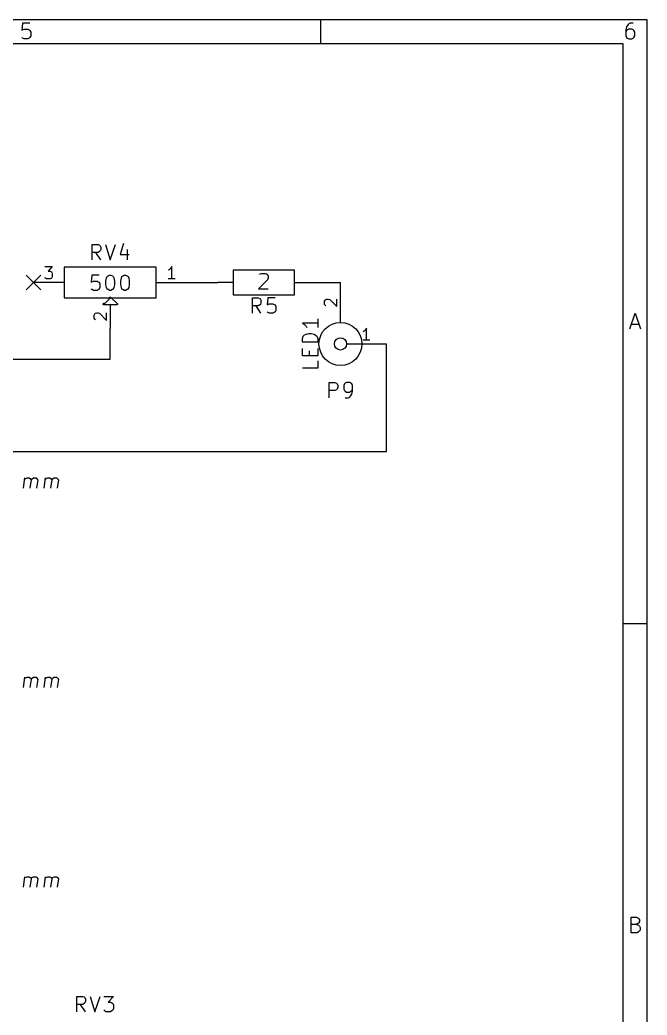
# Model space of a CAD drawing. Extents: x 10 to 287, y -200 to -10.
# Drawn here: x 235.1 to 287, y -92.4 to -10 of the extents above; entities that cross this region are included whole.
import ezdxf

# ---------------------------------------------------------------- set-up
doc = ezdxf.new("R2010")
doc.units = 0
doc.header["$MEASUREMENT"] = 0

msp = doc.modelspace()

# ---------------------------------------------------------------- linework, layer by layer
at = {"layer": 'Blue 2'}
for p, q in [((235.61, -31.1404), (236.83, -32.3596)), ((236.83, -31.1404), (235.61, -32.3596))]:
    msp.add_line(p, q, dxfattribs=at)
at = {"layer": 'Cyan 2'}
for p, q in [((241.071, -29.8704), (241.071, -28.6004)), ((241.071, -28.6004), (241.554, -28.6004)), ((241.554, -28.6004), (241.681, -28.6512)), ((241.681, -28.6512), (241.732, -28.702)), ((241.732, -28.702), (241.783, -28.829)), ((241.783, -28.829), (241.783, -29.0068)), ((242.164, -28.6004), (242.57, -29.8704)), ((242.57, -29.8704), (243.002, -28.6004)), ((243.662, -28.5242), (243.383, -29.4386)), ((241.554, -29.2608), (241.071, -29.2608)), ((241.783, -29.8704), (241.376, -29.2608)), ((241.681, -29.1846), (241.554, -29.2608)), ((241.732, -29.1338), (241.681, -29.1846)), ((241.783, -29.0068), (241.732, -29.1338)), ((243.383, -29.4386), (244.145, -29.4386)), ((243.967, -29.0068), (243.967, -29.8704)), ((241.046, -31.1404), (240.995, -31.7246)), ((241.656, -31.1404), (241.046, -31.1404)), ((242.265, -31.369), (242.316, -31.242)), ((242.316, -31.242), (242.392, -31.1912)), ((242.392, -31.1912), (242.494, -31.1404)), ((242.494, -31.1404), (242.621, -31.1404)), ((242.621, -31.1404), (242.748, -31.1912)), ((242.748, -31.1912), (242.799, -31.242)), ((242.799, -31.242), (242.875, -31.369)), ((243.484, -31.369), (243.535, -31.242)), ((243.535, -31.242), (243.611, -31.1912)), ((243.611, -31.1912), (243.713, -31.1404)), ((243.713, -31.1404), (243.84, -31.1404)), ((243.84, -31.1404), (243.967, -31.1912)), ((243.967, -31.1912), (244.018, -31.242)), ((244.018, -31.242), (244.094, -31.369)), ((254.914, -31.0896), (254.965, -31.0388)), ((254.965, -31.0388), (255.092, -30.988)), ((255.092, -30.988), (255.397, -30.988)), ((255.397, -30.988), (255.499, -31.0388)), ((255.499, -31.0388), (255.575, -31.0896)), ((255.575, -31.0896), (255.626, -31.2166)), ((255.626, -31.2166), (255.626, -31.3436)), ((240.995, -31.7246), (241.046, -31.6738)), ((241.046, -31.6738), (241.173, -31.623)), ((241.173, -31.623), (241.478, -31.623)), ((241.478, -31.623), (241.579, -31.6738)), ((241.579, -31.6738), (241.656, -31.7246)), ((241.656, -31.7246), (241.706, -31.8516)), ((241.706, -31.8516), (241.706, -32.1564)), ((242.214, -31.623), (242.265, -31.369)), ((242.214, -31.9278), (242.214, -31.623)), ((242.265, -32.1564), (242.214, -31.9278)), ((242.875, -31.369), (242.926, -31.623)), ((242.926, -31.9278), (242.875, -32.1564)), ((242.926, -31.623), (242.926, -31.9278)), ((243.434, -31.623), (243.484, -31.369)), ((243.434, -31.9278), (243.434, -31.623)), ((243.484, -32.1564), (243.434, -31.9278)), ((244.094, -31.369), (244.145, -31.623)), ((244.145, -31.9278), (244.094, -32.1564)), ((244.145, -31.623), (244.145, -31.9278)), ((255.575, -31.5214), (254.838, -32.258)), ((255.626, -31.3436), (255.575, -31.5214)), ((241.046, -32.3342), (240.995, -32.2834)), ((241.173, -32.4104), (241.046, -32.3342)), ((241.478, -32.4104), (241.173, -32.4104)), ((241.579, -32.3342), (241.478, -32.4104)), ((241.656, -32.2834), (241.579, -32.3342)), ((241.706, -32.1564), (241.656, -32.2834)), ((242.316, -32.2834), (242.265, -32.1564)), ((242.392, -32.3342), (242.316, -32.2834)), ((242.494, -32.4104), (242.392, -32.3342)), ((242.621, -32.4104), (242.494, -32.4104)), ((242.748, -32.3342), (242.621, -32.4104)), ((242.799, -32.2834), (242.748, -32.3342)), ((242.875, -32.1564), (242.799, -32.2834)), ((243.535, -32.2834), (243.484, -32.1564)), ((243.611, -32.3342), (243.535, -32.2834)), ((243.713, -32.4104), (243.611, -32.3342)), ((243.84, -32.4104), (243.713, -32.4104)), ((243.967, -32.3342), (243.84, -32.4104)), ((244.018, -32.2834), (243.967, -32.3342)), ((244.094, -32.1564), (244.018, -32.2834)), ((254.838, -32.258), (255.626, -32.258)), ((254.33, -34.29), (254.33, -33.02)), ((254.33, -33.02), (254.813, -33.02)), ((254.813, -33.6804), (254.33, -33.6804)), ((255.041, -34.29), (254.635, -33.6804)), ((254.813, -33.02), (254.94, -33.0708)), ((254.94, -33.6042), (254.813, -33.6804)), ((254.94, -33.0708), (254.991, -33.1216)), ((254.991, -33.5534), (254.94, -33.6042)), ((254.991, -33.1216), (255.041, -33.2486)), ((255.041, -33.4264), (254.991, -33.5534)), ((255.041, -33.2486), (255.041, -33.4264)), ((255.6, -33.02), (255.549, -33.6042)), ((255.549, -33.6042), (255.6, -33.5534)), ((256.21, -33.02), (255.6, -33.02)), ((255.6, -33.5534), (255.727, -33.5026)), ((255.727, -33.5026), (256.032, -33.5026)), ((256.032, -33.5026), (256.134, -33.5534)), ((256.134, -33.5534), (256.21, -33.6042)), ((256.21, -33.6042), (256.261, -33.7312)), ((256.261, -33.7312), (256.261, -34.036)), ((255.6, -34.2138), (255.549, -34.163)), ((255.727, -34.29), (255.6, -34.2138)), ((256.032, -34.29), (255.727, -34.29)), ((256.134, -34.2138), (256.032, -34.29)), ((256.21, -34.163), (256.134, -34.2138)), ((256.261, -34.036), (256.21, -34.163)), ((259.74, -35.1028), (258.47, -35.1028)), ((258.47, -35.1028), (258.648, -35.2298)), ((258.648, -35.2298), (258.775, -35.3568)), ((258.775, -35.3568), (258.826, -35.4584)), ((259.74, -34.7472), (259.74, -35.4584)), ((258.47, -36.3728), (258.521, -36.195)), ((258.521, -36.195), (258.648, -36.068)), ((258.648, -36.068), (258.775, -36.0172)), ((258.775, -36.0172), (259.004, -35.9664)), ((259.004, -35.9664), (259.182, -35.9664)), ((259.182, -35.9664), (259.436, -36.0172)), ((259.436, -36.0172), (259.537, -36.068)), ((259.537, -36.068), (259.664, -36.195)), ((259.664, -36.195), (259.74, -36.3728)), ((258.47, -36.6776), (258.47, -36.3728)), ((259.74, -36.6776), (258.47, -36.6776)), ((259.74, -36.3728), (259.74, -36.6776)), ((258.47, -37.8206), (258.47, -37.211)), ((259.74, -37.8206), (258.47, -37.8206)), ((259.055, -37.8206), (259.055, -37.3888)), ((259.74, -37.211), (259.74, -37.8206)), ((259.74, -38.227), (259.74, -38.8366)), ((259.74, -38.8366), (258.47, -38.8366)), ((260.68, -41.3004), (260.68, -40.0304)), ((260.68, -40.0304), (261.163, -40.0304)), ((261.163, -40.0304), (261.29, -40.0812)), ((261.29, -40.0812), (261.341, -40.132)), ((261.341, -40.132), (261.391, -40.259)), ((261.391, -40.259), (261.391, -40.4368)), ((261.95, -40.132), (261.899, -40.259)), ((261.899, -40.259), (261.899, -40.5638)), ((262.001, -40.0812), (261.95, -40.132)), ((262.128, -40.0304), (262.001, -40.0812)), ((262.382, -40.0304), (262.128, -40.0304)), ((262.484, -40.0812), (262.382, -40.0304)), ((262.56, -40.132), (262.484, -40.0812)), ((262.611, -40.259), (262.56, -40.132)), ((262.611, -40.7416), (262.611, -40.259)), ((261.163, -40.6908), (260.68, -40.6908)), ((261.29, -40.6146), (261.163, -40.6908)), ((261.341, -40.5638), (261.29, -40.6146)), ((261.391, -40.4368), (261.341, -40.5638)), ((261.899, -40.5638), (261.95, -40.6908)), ((261.95, -40.6908), (262.001, -40.7416)), ((262.001, -40.7416), (262.128, -40.8178)), ((262.128, -40.8178), (262.382, -40.8178)), ((262.382, -40.8178), (262.484, -40.7416)), ((262.382, -41.2242), (262.433, -41.1734)), ((262.433, -41.1734), (262.56, -40.9956)), ((262.484, -40.7416), (262.56, -40.6908)), ((262.56, -40.6908), (262.611, -40.5638)), ((262.56, -40.9956), (262.611, -40.7416)), ((262.001, -41.3004), (262.255, -41.3004)), ((262.255, -41.3004), (262.382, -41.2242)), ((239.801, -92.1004), (239.801, -90.8304)), ((239.801, -90.8304), (240.284, -90.8304)), ((240.284, -90.8304), (240.411, -90.8812)), ((240.411, -91.4146), (240.284, -91.4908)), ((240.411, -90.8812), (240.462, -90.932)), ((240.462, -91.3638), (240.411, -91.4146)), ((240.462, -90.932), (240.513, -91.059)), ((240.513, -91.2368), (240.462, -91.3638)), ((240.513, -91.059), (240.513, -91.2368)), ((240.894, -90.8304), (241.3, -92.1004)), ((241.3, -92.1004), (241.732, -90.8304)), ((242.037, -90.8304), (242.824, -90.8304)), ((242.824, -90.8304), (242.392, -91.313)), ((242.392, -91.313), (242.595, -91.313)), ((242.595, -91.313), (242.697, -91.3638)), ((242.697, -91.3638), (242.773, -91.4146)), ((242.773, -91.4146), (242.824, -91.5416)), ((240.284, -91.4908), (239.801, -91.4908)), ((240.513, -92.1004), (240.106, -91.4908)), ((242.113, -92.0242), (242.037, -91.9734)), ((242.214, -92.1004), (242.113, -92.0242)), ((242.595, -92.1004), (242.214, -92.1004)), ((242.697, -92.0242), (242.595, -92.1004)), ((242.773, -91.9734), (242.697, -92.0242)), ((242.824, -91.8464), (242.773, -91.9734)), ((242.824, -91.5416), (242.824, -91.8464))]:
    msp.add_line(p, q, dxfattribs=at)
at = {"layer": 'Green 2'}
for p, q in [((248.92, -31.75), (251.46, -31.75)), ((259.08, -31.75), (261.62, -31.75)), ((242.57, -38.1), (242.57, -35.56)), ((265.43, -45.72), (265.43, -36.83)), ((222.25, -38.1), (242.57, -38.1)), ((204.47, -45.72), (265.43, -45.72))]:
    msp.add_line(p, q, dxfattribs=at)
at = {"layer": 'Magenta 2'}
for p, q in [((235.382, -48.768), (235.509, -47.9044)), ((235.483, -48.0314), (235.534, -47.9806)), ((235.534, -47.9806), (235.687, -47.9044)), ((235.687, -47.9044), (235.864, -47.9044)), ((235.864, -47.9044), (235.966, -47.9806)), ((236.017, -48.0822), (235.915, -48.768)), ((235.966, -47.9806), (236.017, -48.0822)), ((236.017, -48.0822), (236.093, -47.9806)), ((236.093, -47.9806), (236.22, -47.9044)), ((236.22, -47.9044), (236.423, -47.9044)), ((236.423, -47.9044), (236.499, -47.9806)), ((236.576, -48.0822), (236.474, -48.768)), ((236.499, -47.9806), (236.576, -48.0822)), ((237.084, -48.768), (237.211, -47.9044)), ((237.185, -48.0314), (237.236, -47.9806)), ((237.236, -47.9806), (237.388, -47.9044)), ((237.388, -47.9044), (237.566, -47.9044)), ((237.566, -47.9044), (237.668, -47.9806)), ((237.719, -48.0822), (237.617, -48.768)), ((237.668, -47.9806), (237.719, -48.0822)), ((237.719, -48.0822), (237.795, -47.9806)), ((237.795, -47.9806), (237.922, -47.9044)), ((237.922, -47.9044), (238.125, -47.9044)), ((238.125, -47.9044), (238.201, -47.9806)), ((238.277, -48.0822), (238.176, -48.768)), ((238.201, -47.9806), (238.277, -48.0822)), ((235.382, -65.278), (235.509, -64.4144)), ((235.483, -64.5414), (235.534, -64.4906)), ((235.534, -64.4906), (235.687, -64.4144)), ((235.687, -64.4144), (235.864, -64.4144)), ((235.864, -64.4144), (235.966, -64.4906)), ((236.017, -64.5922), (235.915, -65.278)), ((235.966, -64.4906), (236.017, -64.5922)), ((236.017, -64.5922), (236.093, -64.4906)), ((236.093, -64.4906), (236.22, -64.4144)), ((236.22, -64.4144), (236.423, -64.4144)), ((236.423, -64.4144), (236.499, -64.4906)), ((236.576, -64.5922), (236.474, -65.278)), ((236.499, -64.4906), (236.576, -64.5922)), ((237.084, -65.278), (237.211, -64.4144)), ((237.185, -64.5414), (237.236, -64.4906)), ((237.236, -64.4906), (237.388, -64.4144)), ((237.388, -64.4144), (237.566, -64.4144)), ((237.566, -64.4144), (237.668, -64.4906)), ((237.719, -64.5922), (237.617, -65.278)), ((237.668, -64.4906), (237.719, -64.5922)), ((237.719, -64.5922), (237.795, -64.4906)), ((237.795, -64.4906), (237.922, -64.4144)), ((237.922, -64.4144), (238.125, -64.4144)), ((238.125, -64.4144), (238.201, -64.4906)), ((238.277, -64.5922), (238.176, -65.278)), ((238.201, -64.4906), (238.277, -64.5922)), ((235.382, -81.788), (235.509, -80.9244)), ((235.483, -81.0514), (235.534, -81.0006)), ((235.534, -81.0006), (235.687, -80.9244)), ((235.687, -80.9244), (235.864, -80.9244)), ((235.864, -80.9244), (235.966, -81.0006)), ((236.017, -81.1022), (235.915, -81.788)), ((235.966, -81.0006), (236.017, -81.1022)), ((236.017, -81.1022), (236.093, -81.0006)), ((236.093, -81.0006), (236.22, -80.9244)), ((236.22, -80.9244), (236.423, -80.9244)), ((236.423, -80.9244), (236.499, -81.0006)), ((236.576, -81.1022), (236.474, -81.788)), ((236.499, -81.0006), (236.576, -81.1022)), ((237.084, -81.788), (237.211, -80.9244)), ((237.185, -81.0514), (237.236, -81.0006)), ((237.236, -81.0006), (237.388, -80.9244)), ((237.388, -80.9244), (237.566, -80.9244)), ((237.566, -80.9244), (237.668, -81.0006)), ((237.719, -81.1022), (237.617, -81.788)), ((237.668, -81.0006), (237.719, -81.1022)), ((237.719, -81.1022), (237.795, -81.0006)), ((237.795, -81.0006), (237.922, -80.9244)), ((237.922, -80.9244), (238.125, -80.9244)), ((238.125, -80.9244), (238.201, -81.0006)), ((238.277, -81.1022), (238.176, -81.788)), ((238.201, -81.0006), (238.277, -81.1022))]:
    msp.add_line(p, q, dxfattribs=at)
at = {"layer": 'Red 2'}
for p, q in [((286.995, -10.0076), (10.0076, -10.0076)), ((235.306, -10.287), (235.255, -10.8966)), ((235.915, -10.287), (235.306, -10.287)), ((259.994, -11.9888), (259.994, -10.0076)), ((285.293, -10.5918), (285.242, -10.8204)), ((285.42, -10.3886), (285.293, -10.5918)), ((285.471, -10.3378), (285.42, -10.3886)), ((285.598, -10.287), (285.471, -10.3378)), ((285.852, -10.287), (285.598, -10.287)), ((286.995, -200), (286.995, -10.0076)), ((235.255, -10.8966), (235.306, -10.8204)), ((235.306, -11.5062), (235.255, -11.4554)), ((235.306, -10.8204), (235.433, -10.7696)), ((235.433, -11.5824), (235.306, -11.5062)), ((235.433, -10.7696), (235.737, -10.7696)), ((235.737, -10.7696), (235.864, -10.8204)), ((235.864, -11.5062), (235.737, -11.5824)), ((235.864, -10.8204), (235.915, -10.8966)), ((235.915, -11.4554), (235.864, -11.5062)), ((235.915, -10.8966), (235.991, -11.0236)), ((235.991, -11.3284), (235.915, -11.4554)), ((235.991, -11.0236), (235.991, -11.3284)), ((285.242, -10.8204), (285.242, -11.3284)), ((285.293, -10.8966), (285.242, -11.0236)), ((285.242, -11.3284), (285.293, -11.4554)), ((285.369, -10.8204), (285.293, -10.8966)), ((285.293, -11.4554), (285.369, -11.5062)), ((285.471, -10.7696), (285.369, -10.8204)), ((285.369, -11.5062), (285.471, -11.5824)), ((285.725, -10.7696), (285.471, -10.7696)), ((285.852, -10.8204), (285.725, -10.7696)), ((285.725, -11.5824), (285.852, -11.5062)), ((285.902, -10.8966), (285.852, -10.8204)), ((285.852, -11.5062), (285.902, -11.4554)), ((285.979, -11.0236), (285.902, -10.8966)), ((285.902, -11.4554), (285.979, -11.3284)), ((285.979, -11.3284), (285.979, -11.0236)), ((285.013, -11.9888), (11.9888, -11.9888)), ((235.737, -11.5824), (235.433, -11.5824)), ((285.013, -198.018), (285.013, -11.9888)), ((285.471, -11.5824), (285.725, -11.5824)), ((237.16, -30.4292), (237.769, -30.4292)), ((237.769, -30.4292), (237.439, -30.8102)), ((247.65, -30.4292), (247.548, -30.5816)), ((247.65, -31.4452), (247.65, -30.4292)), ((237.439, -30.8102), (237.592, -30.8102)), ((237.592, -30.8102), (237.693, -30.861)), ((237.693, -30.861), (237.744, -30.9118)), ((237.744, -30.9118), (237.769, -31.0134)), ((237.769, -31.242), (237.744, -31.3436)), ((237.769, -31.0134), (237.769, -31.242)), ((246.38, -30.48), (238.76, -30.48)), ((238.76, -30.48), (238.76, -33.02)), ((246.38, -33.02), (246.38, -30.48)), ((247.447, -30.6832), (247.371, -30.734)), ((247.548, -30.5816), (247.447, -30.6832)), ((252.73, -30.734), (252.73, -32.766)), ((257.81, -30.734), (252.73, -30.734)), ((257.81, -32.766), (257.81, -30.734)), ((238.76, -31.75), (236.22, -31.75)), ((237.211, -31.3944), (237.16, -31.3436)), ((237.287, -31.4452), (237.211, -31.3944)), ((237.592, -31.4452), (237.287, -31.4452)), ((237.693, -31.3944), (237.592, -31.4452)), ((237.744, -31.3436), (237.693, -31.3944)), ((246.38, -31.75), (248.92, -31.75)), ((247.929, -31.4452), (247.371, -31.4452)), ((252.73, -31.75), (251.46, -31.75)), ((257.81, -31.75), (259.08, -31.75)), ((261.62, -35.052), (261.62, -31.75)), ((242.494, -32.9946), (242.545, -32.9438)), ((242.545, -32.9438), (242.595, -32.9438)), ((242.595, -32.9438), (243.129, -33.4772)), ((252.73, -32.766), (257.81, -32.766)), ((238.76, -33.02), (246.38, -33.02)), ((241.986, -33.5026), (242.037, -33.4518)), ((241.986, -33.5534), (241.986, -33.5026)), ((242.037, -33.6042), (241.986, -33.5534)), ((242.037, -33.4518), (242.138, -33.4518)), ((243.103, -33.6042), (242.037, -33.6042)), ((242.138, -33.4518), (242.519, -33.0708)), ((242.494, -33.0454), (242.494, -32.9946)), ((242.519, -33.0708), (242.494, -33.0454)), ((242.57, -33.528), (242.57, -35.56)), ((243.154, -33.5534), (243.103, -33.6042)), ((243.129, -33.4772), (243.154, -33.4772)), ((243.154, -33.4772), (243.154, -33.5534)), ((260.299, -33.2994), (260.35, -33.1978)), ((260.299, -33.5534), (260.299, -33.2994)), ((260.35, -33.6296), (260.299, -33.5534)), ((260.35, -33.1978), (260.401, -33.147)), ((260.401, -33.6804), (260.35, -33.6296)), ((260.401, -33.147), (260.502, -33.1216)), ((260.502, -33.1216), (260.604, -33.1216)), ((260.604, -33.1216), (260.731, -33.147)), ((260.731, -33.147), (261.315, -33.7312)), ((261.315, -33.7312), (261.315, -33.1216)), ((241.249, -34.4424), (241.3, -34.3408)), ((241.249, -34.6964), (241.249, -34.4424)), ((241.3, -34.3408), (241.351, -34.29)), ((241.351, -34.29), (241.452, -34.2646)), ((241.452, -34.2646), (241.554, -34.2646)), ((241.554, -34.2646), (241.681, -34.29)), ((241.681, -34.29), (242.265, -34.8742)), ((242.265, -34.8742), (242.265, -34.2646)), ((285.572, -35.5854), (286.004, -34.29)), ((286.004, -34.29), (286.436, -35.5854)), ((241.3, -34.7726), (241.249, -34.6964)), ((241.351, -34.8234), (241.3, -34.7726)), ((285.699, -35.2044), (286.309, -35.2044)), ((263.576, -35.7632), (263.5, -35.814)), ((263.677, -35.6616), (263.576, -35.7632)), ((263.779, -35.5092), (263.677, -35.6616)), ((263.779, -36.5252), (263.779, -35.5092)), ((262.128, -36.83), (265.43, -36.83)), ((264.058, -36.5252), (263.5, -36.5252)), ((286.995, -59.9948), (285.013, -59.9948)), ((285.674, -85.5726), (285.674, -84.2772)), ((285.674, -84.2772), (286.106, -84.2772)), ((286.106, -84.2772), (286.233, -84.328)), ((286.233, -84.8106), (286.106, -84.8868)), ((286.233, -84.328), (286.283, -84.3788)), ((286.283, -84.7598), (286.233, -84.8106)), ((286.283, -84.3788), (286.36, -84.5058)), ((286.36, -84.6328), (286.283, -84.7598)), ((286.36, -84.5058), (286.36, -84.6328)), ((286.106, -84.8868), (285.674, -84.8868)), ((286.182, -85.5726), (285.674, -85.5726)), ((286.106, -84.8868), (286.283, -84.9376)), ((286.283, -85.4964), (286.182, -85.5726)), ((286.283, -84.9376), (286.36, -85.0138)), ((286.36, -85.4456), (286.283, -85.4964)), ((286.36, -85.0138), (286.41, -85.1408)), ((286.41, -85.3186), (286.36, -85.4456)), ((286.41, -85.1408), (286.41, -85.3186))]:
    msp.add_line(p, q, dxfattribs=at)
for radius in [1.778, 0.508]:
    msp.add_circle((261.62, -36.83), radius, dxfattribs=at)

doc.saveas('drawing.dxf')
